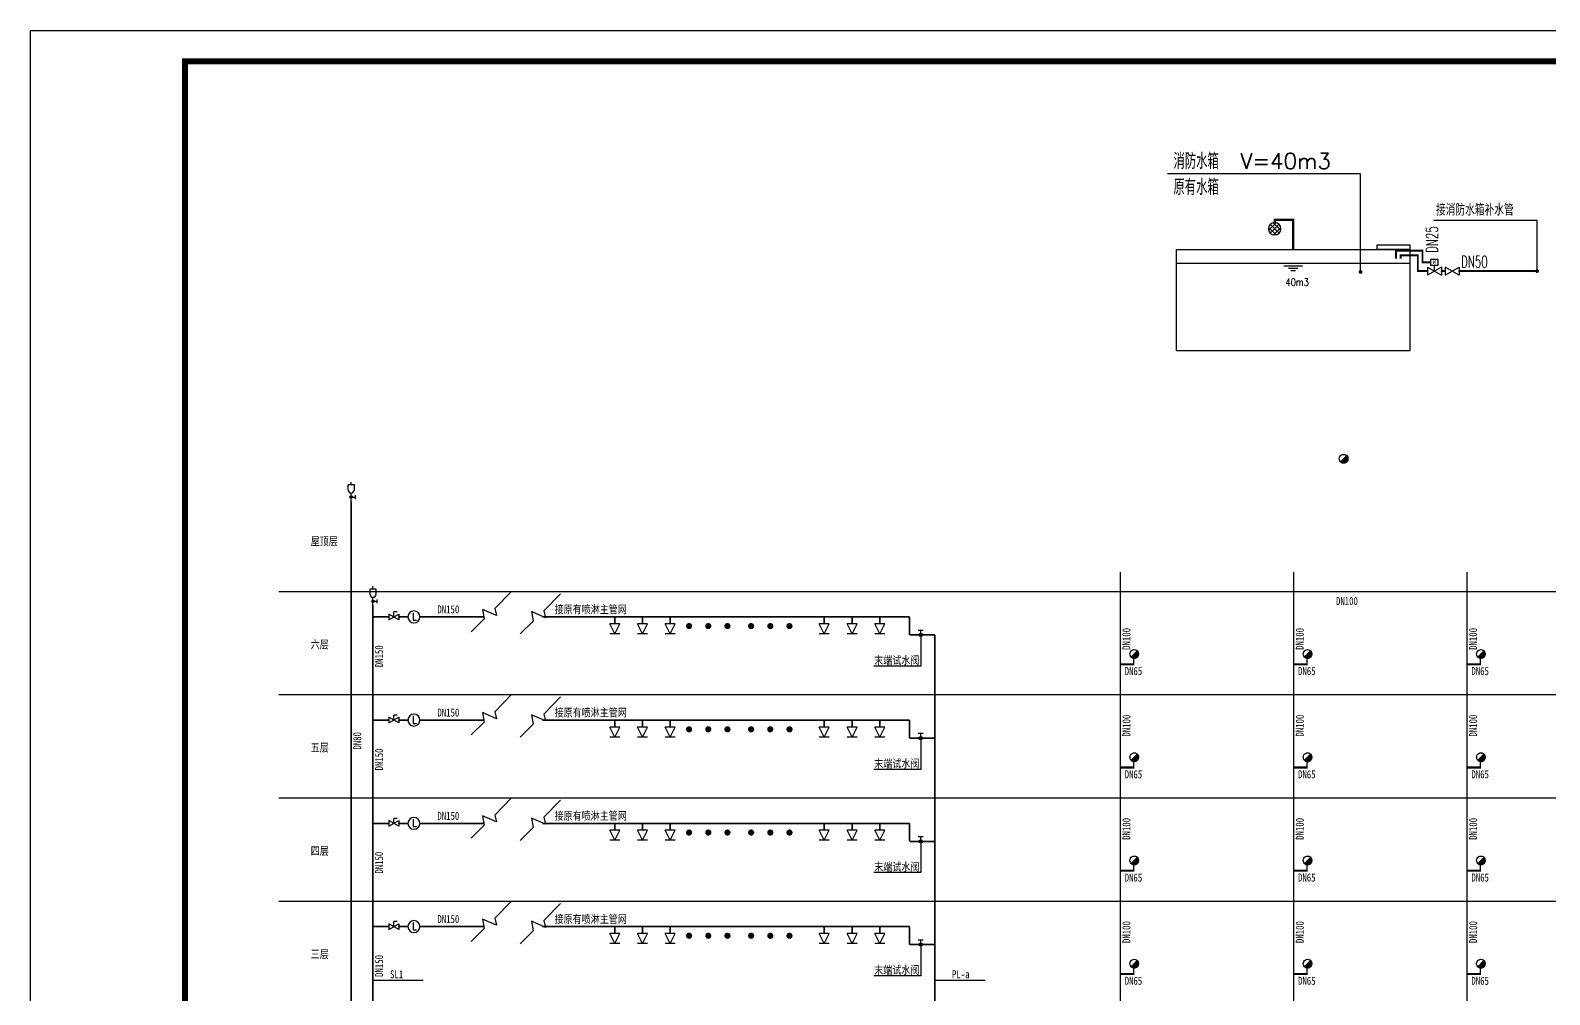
# Model space of a CAD drawing. Extents: x -149393 to 1177518, y -366685 to 296590.
# Drawn here: x 249697 to 288765, y 117028 to 141824 of the extents above; entities that cross this region are included whole.
import ezdxf
from ezdxf.enums import TextEntityAlignment as Align

# ---------------------------------------------------------------- set-up
doc = ezdxf.new("R2010")
doc.units = 0
doc.header["$LTSCALE"] = 1000
doc.header["$MEASUREMENT"] = 0
doc.layers.get('0').update_dxf_attribs({"linetype": 'CONTINUOUS'})
for name, color, linetype in [('EQUIP_喷淋', 7, 'CONTINUOUS'), ('EQUIP_消防', 7, 'CONTINUOUS'), ('EQUIP_管件', 7, 'CONTINUOUS'), ('EQUIP_阀门', 7, 'CONTINUOUS'), ('PIPE-喷淋', 6, 'CONTINUOUS'), ('PIPE-消防', 1, 'CONTINUOUS'), ('PIPE-给水', 3, 'CONTINUOUS'), ('PUB_TITLE', 253, 'CONTINUOUS'), ('TEL_SYMB', 3, 'CONTINUOUS'), ('TEL_TEXT', 7, 'CONTINUOUS'), ('TERM', 2, 'CONTINUOUS'), ('TWT_DIM', 3, 'CONTINUOUS'), ('TWT_LEAD', 3, 'CONTINUOUS'), ('TWT_TEXT', 7, 'CONTINUOUS'), ('TWT_水箱', 7, 'CONTINUOUS'), ('VALVE_喷淋', 7, 'CONTINUOUS'), ('VALVE_消防', 7, 'CONTINUOUS')]:
    doc.layers.add(name, color=color, linetype=linetype)
doc.layers.add('给排水', color=32, linetype='CONTINUOUS', lineweight=9)
doc.styles.add('_TCH_DIM', font='SIMPLEX', dxfattribs={"bigfont": 'GBCBIG'})
doc.styles.add('_TEL_DIM', font='', dxfattribs={"width": 0.8, "height": 3.5})
doc.styles.add('_TWT_PIPEDN', font='ROMAND', dxfattribs={"width": 0.8, "height": 2.5, "bigfont": 'HZTXT'})
doc.styles.add('_TWT_SERIAL', font='ROMAND', dxfattribs={"width": 0.8, "height": 2.5, "bigfont": 'HZTXT'})
doc.styles.add('HZ', font='')
doc.styles.add('TG_LINETYPE', font='SIMPLEX', dxfattribs={"width": 0.8, "height": 3, "bigfont": 'HZTXT'})
doc.styles.get('_TEL_DIM').set_extended_font_data('SimSun')
doc.styles.get('HZ').set_extended_font_data('SimSun')
doc.linetypes.add('TG_J', pattern='A,2,-0.3,["J",TG_LINETYPE,S=0.1,R=0,X=-0.23,Y=-0.15],0', length=2.3)

# ---------------------------------------------------------------- blocks, each defined once
blk = doc.blocks.new('$TWTSYS$00000283')
for p, q in [((0, -2.4), (-1.2, 0)), ((1.2, 0), (-1.2, 0)), ((0, -2.4), (1.2, 0)), ((1.2, -2.4), (-1.2, -2.4))]:
    blk.add_line(p, q)
blk = doc.blocks.new('$TelecSys$00000011')
at = {"const_width": 0.5}
blk.add_lwpolyline([(-0.25, 0, 1), (0.25, 0, 1)], format="xyb", close=True, dxfattribs=at)
blk = doc.blocks.new('$VALVE$00000497')
for p, q in [((78, 138), (-78, 138)), ((0, 50), (0, 138))]:
    blk.add_line(p, q)
at = {"const_width": 49.6}
blk.add_lwpolyline([(25, 0, 1), (-25, 0, 1)], format="xyb", close=True, dxfattribs=at)
blk.add_circle((0, 0), 50)
blk = doc.blocks.new('$VALVE$00000531')
at = {"color": 7}
for p, q in [((-23, 104), (-23, -83)), ((-23, -83), (61, -83))]:
    blk.add_line(p, q, dxfattribs=at)
blk.add_lwpolyline([(-150, 0, 1), (150, 0, 1), (-150, 0, 0.808179)], format="xyb")
for p in [(-150, 0), (150, 0)]:
    blk.add_point(p)
blk = doc.blocks.new('$VALVE$00000437')
for p in [(0, 0), (87, 124)]:
    blk.add_line(p, (0, 124))
blk.add_lwpolyline([(-125, -72), (125, 72), (125, -72), (-125, 72)], close=True)
for p in [(-125, 0), (125, 0)]:
    blk.add_point(p)
blk = doc.blocks.new('$ATTACHMENT$00000086')
at = {"color": 0}
for p, q in [((-5, 5, 0), (-131, 5, 0)), ((-15, 15, 0), (-130, 15, 0)), ((-130, -10, 0), (-130, 10, 0)), ((-10, 10, 0), (-130, 10, 0)), ((-21, 21, 0), (-129, 21, 0)), ((-26, 26, 0), (-128, 26, 0)), ((-31, 31, 0), (-127, 31, 0)), ((-36, 36, 0), (-126, 36, 0)), ((-125, -38, 0), (-125, 38, 0)), ((-42, 42, 0), (-124, 42, 0)), ((-47, 47, 0), (-122, 47, 0)), ((-120, -52, 0), (-120, 52, 0)), ((-52, 52, 0), (-120, 52, 0)), ((-57, 57, 0), (-118, 57, 0)), ((-115, -63, 0), (-115, 63, 0)), ((-63, 63, 0), (-115, 63, 0)), ((-68, 68, 0), (-112, 68, 0)), ((-109, -72, 0), (-109, 72, 0)), ((-73, 73, 0), (-108, 73, 0)), ((-78, 78, 0), (-105, 78, 0)), ((-104, -79, 0), (-104, 79, 0)), ((-84, 84, 0), (-101, 84, 0)), ((-99, -86, 0), (-99, 86, 0)), ((-89, 89, 0), (-96, 89, 0)), ((-94, -91, 0), (-94, 91, 0)), ((-88, -96, 0), (-88, 88, 0)), ((-83, -101, 0), (-83, 83, 0)), ((-78, -105, 0), (-78, 78, 0)), ((-73, -109, 0), (-73, 73, 0)), ((-67, -112, 0), (-67, 67, 0)), ((-62, -115, 0), (-62, 62, 0)), ((-57, -118, 0), (-57, 57, 0)), ((-52, -120, 0), (-52, 52, 0)), ((-46, -122, 0), (-46, 46, 0)), ((-41, -124, 0), (-41, 41, 0)), ((-36, -126, 0), (-36, 36, 0)), ((-31, -127, 0), (-31, 31, 0)), ((-25, -128, 0), (-25, 25, 0)), ((-20, -129, 0), (-20, 20, 0)), ((-15, -130, 0), (-15, 15, 0)), ((-10, -130, 0), (-10, 10, 0)), ((-4, -131, 0), (-4, 4, 0)), ((0, 0, 0), (-131, 0, 0)), ((6, -6, 0), (-131, -6, 0)), ((11, -11, 0), (-130, -11, 0)), ((16, -16, 0), (-130, -16, 0)), ((21, -21, 0), (-129, -21, 0)), ((27, -27, 0), (-128, -27, 0)), ((32, -32, 0), (-127, -32, 0)), ((37, -37, 0), (-125, -37, 0)), ((42, -42, 0), (-124, -42, 0)), ((48, -48, 0), (-122, -48, 0)), ((53, -53, 0), (-120, -53, 0)), ((58, -58, 0), (-117, -58, 0)), ((63, -63, 0), (-114, -63, 0)), ((69, -69, 0), (-111, -69, 0)), ((74, -74, 0), (-108, -74, 0)), ((79, -79, 0), (-104, -79, 0)), ((84, -84, 0), (-100, -84, 0)), ((90, -90, 0), (-95, -90, 0)), ((90, -95, 0), (-90, -95, 0)), ((84, -100, 0), (-84, -100, 0)), ((77, -105, 0), (-77, -105, 0)), ((70, -111, 0), (-70, -111, 0)), ((60, -116, 0), (-60, -116, 0)), ((49, -121, 0), (-49, -121, 0)), ((33, -126, 0), (-33, -126, 0)), ((1, -131, 0), (1, -1, 0)), ((6, -131, 0), (6, -6, 0)), ((11, -130, 0), (11, -11, 0)), ((17, -130, 0), (17, -17, 0)), ((22, -129, 0), (22, -22, 0)), ((27, -128, 0), (27, -27, 0)), ((32, -127, 0), (32, -32, 0)), ((38, -125, 0), (38, -38, 0)), ((43, -124, 0), (43, -43, 0)), ((48, -122, 0), (48, -48, 0)), ((53, -119, 0), (53, -53, 0)), ((59, -117, 0), (59, -59, 0)), ((64, -114, 0), (64, -64, 0)), ((69, -111, 0), (69, -69, 0)), ((74, -108, 0), (74, -74, 0)), ((80, -104, 0), (80, -80, 0)), ((85, -99, 0), (85, -85, 0)), ((90, -95, 0), (90, -90, 0))]:
    blk.add_line(p, q, dxfattribs=at)
blk.add_line((92, -92, 0), (-92, 92, 0))
for start, end in [(135, 315), (315, 135)]:
    blk.add_arc((0, 0, 0), 131, start, end)
blk = doc.blocks.new('$VALVE$00000669')
for p, q in [((0, 0), (212, 0)), ((108, 0), (108, -100)), ((287, 74), (433, 74)), ((433, 74), (433, -76)), ((433, 0), (500, 0)), ((158, -100), (58, -100)), ((433, -76), (287, -76))]:
    blk.add_line(p, q)
at = {"const_width": 31.2}
blk.add_lwpolyline([(108, 16, 1), (108, -16, 1)], format="xyb", close=True, dxfattribs=at)
blk.add_circle((108, 0), 31.2)
blk.add_arc((287, -1), 75, 90, 270)
blk = doc.blocks.new('$VALVE$00000295')
blk.add_lwpolyline([(-125, 72), (-125, -72), (125, 72), (125, -72), (-125, 72)])
for p in [(-125, 0), (125, 0)]:
    blk.add_point(p)
blk = doc.blocks.new('$VALVE$00000558')
for p, q in [((-125, 72), (125, -72)), ((125, 72), (-125, -72)), ((-125, 72), (-125, -72)), ((0, 0), (0, 104)), ((125, 72), (125, -72))]:
    blk.add_line(p, q)
blk.add_lwpolyline([(73, 106), (-66, 106), (-66, 206), (73, 206)], close=True)
for p in [(-125, 0), (125, 0)]:
    blk.add_point(p)
at = {"style": 'HZ', "width": 1.016252}
blk.add_text('M', height=69.3, dxfattribs=at).set_placement((-24, 125), (26, 125), align=Align.FIT)
blk = doc.blocks.new('$TwtSys$00000133')
for p, q in [((28, 3), (-130, 161)), ((-129, 101), (32, 263)), ((-94, 39), (94, 228)), ((94, 39), (-94, 228)), ((129, 101), (-32, 263)), ((-28, 3), (130, 161))]:
    blk.add_line(p, q)
blk.add_circle((0, 133), 133)

msp = doc.modelspace()

# ---------------------------------------------------------------- hatches: boundary and pattern name
at = {"layer": 'PIPE-喷淋', "linetype": 'Continuous'}
for points in [[(281695.8, 136955.7), (281665.8, 136955.7), (281665.8, 136985.7)], [(281695.8, 136955.7), (281695.8, 136985.7), (281665.8, 136985.7)], [(282172.8, 136955.7), (282202.8, 136955.7), (282202.8, 136985.7)], [(282172.8, 136955.7), (282172.8, 136985.7), (282202.8, 136985.7)], [(270113.4, 126741.6), (270113.4, 126763), (270092, 126763)], [(270113.4, 126741.6), (270092, 126741.6), (270092, 126763)], [(271539, 126741.6), (271539, 126763), (271560.4, 126763)], [(271539, 126741.6), (271560.4, 126741.6), (271560.4, 126763)], [(272956.5, 126248.7), (272956.5, 126270.1), (272977.9, 126270.1)], [(272956.5, 126248.7), (272977.9, 126248.7), (272977.9, 126270.1)], [(270113.4, 124086.9), (270113.4, 124108.3), (270092, 124108.3)], [(270113.4, 124086.9), (270092, 124086.9), (270092, 124108.3)], [(271539, 124086.9), (271539, 124108.3), (271560.4, 124108.3)], [(271539, 124086.9), (271560.4, 124086.9), (271560.4, 124108.3)], [(272956.5, 123594.1), (272956.5, 123615.4), (272977.9, 123615.4)], [(272956.5, 123594.1), (272977.9, 123594.1), (272977.9, 123615.4)], [(270113.4, 121432.3), (270113.4, 121453.7), (270092, 121453.7)], [(270113.4, 121432.3), (270092, 121432.3), (270092, 121453.7)], [(271539, 121432.3), (271539, 121453.7), (271560.4, 121453.7)], [(271539, 121432.3), (271560.4, 121432.3), (271560.4, 121453.7)], [(272956.5, 120939.4), (272956.5, 120960.8), (272977.9, 120960.8)], [(272956.5, 120939.4), (272977.9, 120939.4), (272977.9, 120960.8)], [(270113.4, 118777.7), (270113.4, 118799.1), (270092, 118799.1)], [(270113.4, 118777.7), (270092, 118777.7), (270092, 118799.1)], [(271539, 118777.7), (271539, 118799.1), (271560.4, 118799.1)], [(271539, 118777.7), (271560.4, 118777.7), (271560.4, 118799.1)], [(272956.5, 118284.8), (272956.5, 118306.2), (272977.9, 118306.2)], [(272956.5, 118284.8), (272977.9, 118284.8), (272977.9, 118306.2)]]:
    msp.add_hatch(color=256, dxfattribs=at).paths.add_polyline_path(points)
at = {"layer": 'PIPE-给水', "linetype": 'TG_J'}
for points in [[(284814.1, 136157.6), (284814.1, 136181.6), (284790.1, 136181.6)], [(284814.1, 136157.6), (284790.1, 136157.6), (284790.1, 136181.6)], [(284934.1, 136037.6), (284934.1, 136061.6), (284910.1, 136061.6)], [(284934.1, 136037.6), (284910.1, 136037.6), (284910.1, 136061.6)], [(285376.7, 136037.6), (285400.7, 136037.6), (285400.7, 136061.6)], [(285376.7, 136037.6), (285376.7, 136061.6), (285400.7, 136061.6)], [(285496.7, 136157.6), (285496.7, 136181.6), (285520.7, 136181.6)], [(285496.7, 136157.6), (285520.7, 136157.6), (285520.7, 136181.6)], [(285376.7, 135634), (285376.7, 135610), (285352.7, 135610)], [(285376.7, 135634), (285352.7, 135634), (285352.7, 135610)], [(285496.7, 135858.8), (285496.7, 135834.8), (285472.7, 135834.8)], [(285496.7, 135858.8), (285472.7, 135858.8), (285472.7, 135834.8)]]:
    msp.add_hatch(color=256, dxfattribs=at).paths.add_polyline_path(points)

# ---------------------------------------------------------------- linework, layer by layer
for p, q in [((256088.4, 127397, 1.8), (314179.5, 127397, 1.8)), ((256088.4, 124742.3, 1.8), (314179.5, 124742.3, 1.8)), ((256088.4, 122087.7, 1.8), (314179.5, 122087.7, 1.8)), ((256088.4, 119433, 1.8), (314179.5, 119433, 1.8)), ((258506.5, 117402.3, 15), (259800.8, 117402.3, 15)), ((272956.5, 117402.3, 15), (274250.8, 117402.3, 15))]:
    msp.add_line(p, q)
at = {"elevation": 1.8}
for points in [[(272591.6, 126277.2), (272591.6, 125474.8), (271382.8, 125474.8)], [(272591.6, 123622.5), (272591.6, 122820.2), (271382.8, 122820.2)], [(272591.6, 120967.9), (272591.6, 120165.5), (271382.8, 120165.5)], [(272591.6, 118313.3), (272591.6, 117510.9), (271382.8, 117510.9)]]:
    msp.add_lwpolyline(points, dxfattribs=at)
at = {"layer": 'PIPE-喷淋', "linetype": 'Continuous'}
for points, const_width in [([(281695.8, 136955.7), (281695.8, 136883.2)], 60), ([(281695.8, 136955.7), (282172.8, 136955.7)], 60), ([(282172.8, 136955.7), (282172.8, 136190.1)], 60), ([(257945.7, 129715), (257945.7, 105490.1)], 42.8)]:
    msp.add_lwpolyline(points, dxfattribs=dict(at, const_width=const_width))
at = {"layer": 'PIPE-喷淋', "linetype": 'Continuous', "const_width": 42.8}
for points, elevation in [([(258506.5, 105490), (258506.5, 127035.3)], 15), ([(258911.5, 126741.6), (258506.5, 126741.6)], 15), ([(259406.3, 126741.6), (259168.5, 126741.6)], 15), ([(259168.5, 126741.6), (259406.3, 126741.6)], 15), ([(261371.4, 126741.6), (259714.2, 126741.6)], 15), ([(262861.5, 126741.6), (270113.4, 126741.6)], 15), ([(264723.4, 126741.6), (264723.4, 126563.4)], 15), ([(265436.2, 126741.6), (265436.2, 126563.4)], 15), ([(266149, 126741.6), (266149, 126563.4)], 15), ([(270113.4, 126741.6), (270826.2, 126741.6)], 15), ([(270113.4, 126741.6), (270113.4, 126563.4)], 15), ([(270826.2, 126741.6), (272306, 126741.6)], 15), ([(270826.2, 126741.6), (270826.2, 126563.4)], 15), ([(271539, 126741.6), (271539, 126563.4)], 15), ([(272306, 126741.6), (272306, 126277.2)], 1.8), ([(272306, 126277.2), (272956.5, 126277.2)], 1.8), ([(272956.5, 105490), (272956.5, 126277.2)], 15), ([(258911.5, 124086.9), (258506.5, 124086.9)], 15), ([(258540.1, 124086.9), (258911.5, 124086.9)], 15), ([(259406.3, 124086.9), (259168.5, 124086.9)], 15), ([(259168.5, 124086.9), (259406.3, 124086.9)], 15), ([(261371.4, 124086.9), (259714.2, 124086.9)], 15), ([(262861.5, 124086.9), (270113.4, 124086.9)], 15), ([(264723.4, 124086.9), (264723.4, 123908.7)], 15), ([(265436.2, 124086.9), (265436.2, 123908.7)], 15), ([(266149, 124086.9), (266149, 123908.7)], 15), ([(270113.4, 124086.9), (270826.2, 124086.9)], 15), ([(270113.4, 124086.9), (270113.4, 123908.7)], 15), ([(270826.2, 124086.9), (272306, 124086.9)], 15), ([(270826.2, 124086.9), (270826.2, 123908.7)], 15), ([(271539, 124086.9), (271539, 123908.7)], 15), ([(272306, 124086.9), (272306, 123622.5)], 1.8), ([(272306, 123622.5), (272956.5, 123622.5)], 1.8), ([(258911.5, 121432.3), (258506.5, 121432.3)], 15), ([(258540.1, 121432.3), (258911.5, 121432.3)], 15), ([(259406.3, 121432.3), (259168.5, 121432.3)], 15), ([(259168.5, 121432.3), (259406.3, 121432.3)], 15), ([(261371.4, 121432.3), (259714.2, 121432.3)], 15), ([(262861.5, 121432.3), (270113.4, 121432.3)], 15), ([(264723.4, 121432.3), (264723.4, 121254.1)], 15), ([(265436.2, 121432.3), (265436.2, 121254.1)], 15), ([(266149, 121432.3), (266149, 121254.1)], 15), ([(270113.4, 121432.3), (270826.2, 121432.3)], 15), ([(270113.4, 121432.3), (270113.4, 121254.1)], 15), ([(270826.2, 121432.3), (272306, 121432.3)], 15), ([(270826.2, 121432.3), (270826.2, 121254.1)], 15), ([(271539, 121432.3), (271539, 121254.1)], 15), ([(272306, 121432.3), (272306, 120967.9)], 1.8), ([(272306, 120967.9), (272956.5, 120967.9)], 1.8), ([(258911.5, 118777.7), (258506.5, 118777.7)], 15), ([(258540.1, 118777.7), (258911.5, 118777.7)], 15), ([(259406.3, 118777.7), (259168.5, 118777.7)], 15), ([(259168.5, 118777.7), (259406.3, 118777.7)], 15), ([(261371.4, 118777.7), (259714.2, 118777.7)], 15), ([(262861.5, 118777.7), (270113.4, 118777.7)], 15), ([(264723.4, 118777.7), (264723.4, 118599.5)], 15), ([(265436.2, 118777.7), (265436.2, 118599.5)], 15), ([(266149, 118777.7), (266149, 118599.5)], 15), ([(270113.4, 118777.7), (270826.2, 118777.7)], 15), ([(270113.4, 118777.7), (270113.4, 118599.5)], 15), ([(270826.2, 118777.7), (272306, 118777.7)], 15), ([(270826.2, 118777.7), (270826.2, 118599.5)], 15), ([(271539, 118777.7), (271539, 118599.5)], 15), ([(272306, 118777.7), (272306, 118313.3)], 1.8), ([(272306, 118313.3), (272956.5, 118313.3)], 1.8)]:
    msp.add_lwpolyline(points, dxfattribs=dict(at, elevation=elevation))
at = {"layer": 'PIPE-消防', "linetype": 'Continuous', "const_width": 37.4, "elevation": 15}
for points in [[(277726.2, 109566.5), (277726.2, 127891.6)], [(282184.2, 109566.5), (282184.1, 127891.6)], [(286642.1, 109566.5), (286642, 127891.6)]]:
    msp.add_lwpolyline(points, dxfattribs=at)
at = {"layer": 'PIPE-消防', "linetype": 'Continuous', "elevation": 15}
for points in [[(277726.2, 125523.3, 53.5, 53.5, 0), (278068.8, 125523.2, 37.4, 37.4, 0), (278068.8, 125676.8, 37.4, 37.4, 0)], [(282184.2, 125523.4, 53.5, 53.5, 0), (282526.8, 125523.2, 37.4, 37.4, 0), (282526.8, 125676.8, 37.4, 37.4, 0)], [(286642.1, 125523.4, 53.5, 53.5, 0), (286984.7, 125523.2, 37.4, 37.4, 0), (286984.7, 125676.8, 37.4, 37.4, 0)], [(277726.2, 122868.7, 53.5, 53.5, 0), (278068.8, 122868.5, 37.4, 37.4, 0), (278068.8, 123022.1, 37.4, 37.4, 0)], [(282184.2, 122868.7, 53.5, 53.5, 0), (282526.8, 122868.5, 37.4, 37.4, 0), (282526.8, 123022.1, 37.4, 37.4, 0)], [(286642.1, 122868.7, 53.5, 53.5, 0), (286984.7, 122868.6, 37.4, 37.4, 0), (286984.7, 123022.1, 37.4, 37.4, 0)], [(277726.2, 120214.1, 53.5, 53.5, 0), (278068.8, 120213.9, 37.4, 37.4, 0), (278068.8, 120367.5, 37.4, 37.4, 0)], [(282184.2, 120214.1, 53.5, 53.5, 0), (282526.8, 120213.9, 37.4, 37.4, 0), (282526.8, 120367.5, 37.4, 37.4, 0)], [(286642.1, 120214.1, 53.5, 53.5, 0), (286984.7, 120213.9, 37.4, 37.4, 0), (286984.7, 120367.5, 37.4, 37.4, 0)], [(277726.2, 117559.4, 53.5, 53.5, 0), (278068.8, 117559.3, 37.4, 37.4, 0), (278068.8, 117712.9, 37.4, 37.4, 0)], [(282184.2, 117559.5, 53.5, 53.5, 0), (282526.8, 117559.3, 37.4, 37.4, 0), (282526.8, 117712.9, 37.4, 37.4, 0)], [(286642.1, 117559.5, 53.5, 53.5, 0), (286984.7, 117559.3, 37.4, 37.4, 0), (286984.7, 117712.9, 37.4, 37.4, 0)]]:
    msp.add_lwpolyline(points, format="xyseb", dxfattribs=at)
at = {"layer": 'PIPE-给水', "linetype": 'TG_J', "ltscale": 0.3, "const_width": 48}
for points in [[(285496.7, 136157.6), (284814.1, 136157.6)], [(284814.1, 136157.6), (284814.1, 135952)], [(285376.7, 136037.6), (284934.1, 136037.6)], [(284934.1, 136037.6), (284934.1, 135952)], [(285376.7, 135634), (285376.7, 136037.6)], [(285496.7, 135858.8), (285496.7, 136157.6)], [(285628, 135634), (285376.7, 135634)], [(285702.5, 135858.8), (285496.7, 135858.8)], [(286082.9, 135634), (285987.9, 135634)], [(288442.4, 135634), (286443.5, 135634)]]:
    msp.add_lwpolyline(points, dxfattribs=at)
at = {"layer": 'PUB_TITLE'}
msp.add_lwpolyline([(249696.5, 141823.8), (316521.5, 141823.8), (316521.5, 94569), (249696.5, 94569)], close=True, dxfattribs=at)
at = {"layer": 'PUB_TITLE', "const_width": 152.3}
msp.add_lwpolyline([(253674.2, 141028.3), (315726, 141028.3), (315726, 95364.5), (253674.2, 95364.5), (253674.2, 141028.3)], close=True, dxfattribs=at)
at = {"layer": 'TEL_SYMB'}
for points, elevation in [([(262068.4, 127397), (261643.2, 126955.7), (261684.5, 126777.9), (261322.4, 126935), (261363.6, 126692.2), (261031.3, 126359.9)], 15), ([(263326.7, 127338.4), (262901.6, 126897.1), (262942.8, 126719.3), (262580.7, 126876.5), (262621.9, 126633.6), (262289.7, 126301.4)], 1.8), ([(262068.4, 124742.3), (261643.2, 124301), (261684.5, 124123.2), (261322.4, 124280.4), (261363.6, 124037.5), (261031.3, 123705.3)], 15), ([(263326.7, 124683.7), (262901.6, 124242.5), (262942.8, 124064.7), (262580.7, 124221.8), (262621.9, 123979), (262289.7, 123646.7)], 1.8), ([(262068.4, 122087.7), (261643.2, 121646.4), (261684.5, 121468.6), (261322.4, 121625.8), (261363.6, 121382.9), (261031.3, 121050.7)], 15), ([(263326.7, 122029.1), (262901.6, 121587.8), (262942.8, 121410), (262580.7, 121567.2), (262621.9, 121324.3), (262289.7, 120992.1)], 1.8), ([(262068.4, 119433), (261643.2, 118991.8), (261684.5, 118814), (261322.4, 118971.1), (261363.6, 118728.3), (261031.3, 118396)], 15), ([(263326.7, 119374.5), (262901.6, 118933.2), (262942.8, 118755.4), (262580.7, 118912.6), (262621.9, 118669.7), (262289.7, 118337.5)], 1.8)]:
    msp.add_lwpolyline(points, dxfattribs=dict(at, elevation=elevation))
at = {"layer": 'TWT_DIM'}
for p, q in [((288442.4, 136935.6), (285791.8, 136935.6)), ((288442.4, 135634), (288442.4, 136935.6))]:
    msp.add_line(p, q, dxfattribs=at)
at = {"layer": 'TWT_DIM', "const_width": 48}
msp.add_lwpolyline([(288442.4, 135610, -1), (288442.4, 135658, -1)], format="xyb", close=True, dxfattribs=at)
at = {"layer": 'TWT_LEAD'}
for p, q in [((283903, 138133.5), (278936.9, 138133.5)), ((283903, 135611.9), (283903, 138133.5))]:
    msp.add_line(p, q, dxfattribs=at)
at = {"layer": 'TWT_LEAD', "const_width": 48}
msp.add_lwpolyline([(283903, 135587.9, -1), (283903, 135635.9, -1)], format="xyb", close=True, dxfattribs=at)
at = {"layer": 'TWT_水箱'}
for p, q in [((285172.8, 135830.1), (279172.8, 135830.1)), ((281932.8, 135770.1), (282412.8, 135770.1)), ((282052.8, 135710.1), (282292.8, 135710.1)), ((282112.8, 135650.1), (282232.8, 135650.1))]:
    msp.add_line(p, q, dxfattribs=at)
for points in [[(285172.8, 133586.9), (279172.8, 133586.9), (279172.8, 136190.1), (285172.8, 136190.1)], [(285172.8, 136190.1), (284332.8, 136190.1), (284332.8, 136310.1), (285172.8, 136310.1)]]:
    msp.add_lwpolyline(points, close=True, dxfattribs=at)

# ---------------------------------------------------------------- block references
at = {"layer": 'EQUIP_喷淋', "xscale": 106.9199999989942, "yscale": 106.9199999989942, "zscale": 106.9199999989942}
for p in [(264723.4, 126563.4, 15), (265436.2, 126563.4, 15), (266149, 126563.4, 15), (270113.4, 126563.4, 15), (270826.2, 126563.4, 15), (271539, 126563.4, 15), (264723.4, 123908.7, 15), (265436.2, 123908.7, 15), (266149, 123908.7, 15), (270113.4, 123908.7, 15), (270826.2, 123908.7, 15), (271539, 123908.7, 15), (264723.4, 121254.1, 15), (265436.2, 121254.1, 15), (266149, 121254.1, 15), (270113.4, 121254.1, 15), (270826.2, 121254.1, 15), (271539, 121254.1, 15), (264723.4, 118599.5, 15), (265436.2, 118599.5, 15), (266149, 118599.5, 15), (270113.4, 118599.5, 15), (270826.2, 118599.5, 15), (271539, 118599.5, 15)]:
    msp.add_blockref('$TWTSYS$00000283', p, dxfattribs=at)
at = {"layer": 'EQUIP_消防', "xscale": -0.8553600001342052, "yscale": 0.8553600000450388, "zscale": 0.8553599999927846, "rotation": 359.971253554671}
for p in [(283468.3, 130809.5, 0), (278083.2, 125788.5, 15), (282541.1, 125788.5, 15), (286999, 125788.5, 15), (278083.2, 123133.8, 15), (282541.1, 123133.8, 15), (286999, 123133.9, 15), (278083.2, 120479.2, 15), (282541.1, 120479.2, 15), (286999, 120479.2, 15), (278083.2, 117824.6, 15), (282541.1, 117824.6, 15), (286999, 117824.6, 15)]:
    msp.add_blockref('$ATTACHMENT$00000086', p, dxfattribs=at)
at = {"layer": 'EQUIP_管件', "xscale": -1.200000000011642, "yscale": 1.200000000011642, "zscale": 1.2}
msp.add_blockref('$TwtSys$00000133', (281695.8, 136563.2), dxfattribs=at)
at = {"layer": 'EQUIP_阀门'}
for name, p, xscale, yscale, zscale in [('$VALVE$00000558', (285807.9, 135634), -1.439999999944121, 1.439999999944121, 1.44), ('$VALVE$00000295', (286263.2, 135634), -1.439999999944121, 1.439999999944121, 1.44), ('$VALVE$00000531', (259560.3, 126741.6, 15), 1.026431999984197, 1.026431999984197, 1.026431999984197), ('$VALVE$00000497', (272591.6, 126277.2, 1.8), 0.8553600000450388, 0.8553600000450388, 0.8553600000450388), ('$VALVE$00000531', (259560.3, 124086.9, 15), 1.026431999984197, 1.026431999984197, 1.026431999984197), ('$VALVE$00000497', (272591.6, 123622.5, 1.8), 0.8553600000450388, 0.8553600000450388, 0.8553600000450388), ('$VALVE$00000531', (259560.3, 121432.3, 15), 1.026431999984197, 1.026431999984197, 1.026431999984197), ('$VALVE$00000497', (272591.6, 120967.9, 1.8), 0.8553600000450388, 0.8553600000450388, 0.8553600000450388), ('$VALVE$00000531', (259560.3, 118777.7, 15), 1.026431999984197, 1.026431999984197, 1.026431999984197), ('$VALVE$00000497', (272591.6, 118313.3, 1.8), 0.8553600000450388, 0.8553600000450388, 0.8553600000450388)]:
    msp.add_blockref(name, p, dxfattribs=dict(at, xscale=xscale, yscale=yscale, zscale=zscale))
at = {"layer": 'TERM'}
for p, xscale, yscale, zscale in [((266635.9, 126505.2, 1.8), -158.3999999987427, 158.3999999986554, 158.3999999986642), ((267129.1, 126505.2, 1.8), -158.3999999987427, 158.3999999986554, 158.3999999986642), ((267622.3, 126505.2, 1.8), -158.3999999987427, 158.3999999986554, 158.3999999986642), ((268230.8, 126505.2, 1.8), 158.3999999987427, 158.3999999987427, 158.3999999987427), ((268724, 126505.2, 1.8), 158.3999999987427, 158.3999999987427, 158.3999999987427), ((269217.2, 126505.2, 1.8), 158.3999999987427, 158.3999999987427, 158.3999999987427), ((266635.9, 123850.5, 1.8), -158.3999999987427, 158.3999999986554, 158.3999999986642), ((267129.1, 123850.5, 1.8), -158.3999999987427, 158.3999999986554, 158.3999999986642), ((267622.3, 123850.5, 1.8), -158.3999999987427, 158.3999999986554, 158.3999999986642), ((268230.8, 123850.5, 1.8), 158.3999999987427, 158.3999999987427, 158.3999999987427), ((268724, 123850.5, 1.8), 158.3999999987427, 158.3999999987427, 158.3999999987427), ((269217.2, 123850.5, 1.8), 158.3999999987427, 158.3999999987427, 158.3999999987427), ((266635.9, 121195.9, 1.8), -158.3999999987427, 158.3999999986554, 158.3999999986642), ((267129.1, 121195.9, 1.8), -158.3999999987427, 158.3999999986554, 158.3999999986642), ((267622.3, 121195.9, 1.8), -158.3999999987427, 158.3999999986554, 158.3999999986642), ((268230.8, 121195.9, 1.8), 158.3999999987427, 158.3999999987427, 158.3999999987427), ((268724, 121195.9, 1.8), 158.3999999987427, 158.3999999987427, 158.3999999987427), ((269217.2, 121195.9, 1.8), 158.3999999987427, 158.3999999987427, 158.3999999987427), ((266635.9, 118541.3, 1.8), -158.3999999987427, 158.3999999986554, 158.3999999986642), ((267129.1, 118541.3, 1.8), -158.3999999987427, 158.3999999986554, 158.3999999986642), ((267622.3, 118541.3, 1.8), -158.3999999987427, 158.3999999986554, 158.3999999986642), ((268230.8, 118541.3, 1.8), 158.3999999987427, 158.3999999987427, 158.3999999987427), ((268724, 118541.3, 1.8), 158.3999999987427, 158.3999999987427, 158.3999999987427), ((269217.2, 118541.3, 1.8), 158.3999999987427, 158.3999999987427, 158.3999999987427)]:
    msp.add_blockref('$TelecSys$00000011', p, dxfattribs=dict(at, xscale=xscale, yscale=yscale, zscale=zscale))
at = {"layer": 'VALVE_喷淋', "xscale": 1.026431999984197, "yscale": 1.026431999984197, "zscale": 1.026431999984197}
for p in [(259040, 126741.6, 15), (259040, 124086.9, 15), (259040, 121432.3, 15), (259040, 118777.7, 15)]:
    msp.add_blockref('$VALVE$00000437', p, dxfattribs=at)
at = {"layer": 'VALVE_消防', "xscale": 0.9900000000052387, "yscale": 0.9900000000052387, "zscale": 0.9900000000052387, "rotation": 90}
for p in [(257945.7, 129715), (258506.5, 127035.3, 15)]:
    msp.add_blockref('$VALVE$00000669', p, dxfattribs=at)

# ---------------------------------------------------------------- texts
at = {"layer": 'TEL_TEXT', "style": '_TEL_DIM', "width": 0.8}
for s, p in [('屋顶层', (256905, 128583.1, 1.8)), ('DN150', (260163.4, 126831.4, 15)), ('接原有喷淋主管网', (263177.1, 126831.4, 15)), ('DN100', (283271, 127046.1, 28.2)), ('六层', (256905, 125928.4, 1.8)), ('末端试水阀', (271397.9, 125519.9, 15)), ('DN65', (277837.7, 125244.7, 28.2)), ('DN65', (282295.6, 125244.7, 28.2)), ('DN65', (286753.5, 125244.7, 28.2)), ('DN150', (260163.4, 124176.8, 15)), ('接原有喷淋主管网', (263177.1, 124176.8, 15)), ('五层', (256905, 123273.8, 1.8)), ('末端试水阀', (271397.9, 122865.3, 15)), ('DN65', (277837.7, 122590.1, 28.2)), ('DN65', (282295.6, 122590.1, 28.2)), ('DN65', (286753.5, 122590.1, 28.2)), ('DN150', (260163.4, 121522.1, 15)), ('接原有喷淋主管网', (263177.1, 121522.1, 15)), ('四层', (256905, 120619.2, 1.8)), ('末端试水阀', (271397.9, 120210.6, 15)), ('DN65', (277837.7, 119935.4, 28.2)), ('DN65', (282295.6, 119935.5, 28.2)), ('DN65', (286753.5, 119935.5, 28.2)), ('DN150', (260163.4, 118867.5, 15)), ('接原有喷淋主管网', (263177.1, 118867.5, 15)), ('三层', (256905, 117964.5, 1.8)), ('SL1', (258946.5, 117447.5, 28.2)), ('末端试水阀', (271397.9, 117556, 15)), ('PL-a', (273396.5, 117447.5, 28.2)), ('DN65', (277837.7, 117280.8, 28.2)), ('DN65', (282295.6, 117280.8, 28.2)), ('DN65', (286753.5, 117280.8, 28.2))]:
    msp.add_text(s, height=207.02, dxfattribs=at).set_placement(p)
for s, p in [('DN100', (277985.1, 125893.5, 28.2)), ('DN100', (282443.1, 125893.6, 28.2)), ('DN100', (286901, 125893.6, 28.2)), ('DN150', (258765.4, 125448.1, 28.2)), ('DN100', (277985.1, 123663.1, 28.2)), ('DN100', (282443.1, 123663.2, 28.2)), ('DN100', (286901, 123663.2, 28.2)), ('DN80', (258204.6, 123328.9, 13.2)), ('DN150', (258765.4, 122793.5, 28.2)), ('DN100', (277985.1, 121008.5, 28.2)), ('DN100', (282443.1, 121008.5, 28.2)), ('DN100', (286901, 121008.5, 28.2)), ('DN150', (258765.4, 120138.8, 28.2)), ('DN100', (277985.1, 118353.9, 28.2)), ('DN100', (282443.1, 118353.9, 28.2)), ('DN100', (286901, 118353.9, 28.2)), ('DN150', (258765.4, 117484.2, 28.2))]:
    msp.add_text(s, height=207.02, rotation=90, dxfattribs=at).set_placement(p)
at = {"layer": 'TWT_LEAD', "color": 7, "style": '_TCH_DIM'}
for s, height, p in [('消防水箱  V=40m3', 405.106, (279091.1, 138259.5)), ('原有水箱', 405.11, (279091.1, 137590.9))]:
    msp.add_text(s, height=height, dxfattribs=at).set_placement(p)
at = {"layer": 'TWT_TEXT', "linetype": 'TG_J', "style": '_TWT_PIPEDN', "width": 0.64}
for s, p in [('接消防水箱补水管', (285844, 137061.6)), ('DN50', (286489, 135724))]:
    msp.add_text(s, height=300, dxfattribs=at).set_placement(p)
msp.add_text('DN25', height=300, rotation=90, dxfattribs=at).set_placement((285886.7, 136102))
at = {"layer": '给排水', "style": '_TWT_SERIAL', "width": 0.8}
msp.add_text('40m3', height=194.4, dxfattribs=at).set_placement((282273.7, 135347.7), align=Align.MIDDLE)

doc.saveas('drawing.dxf')
